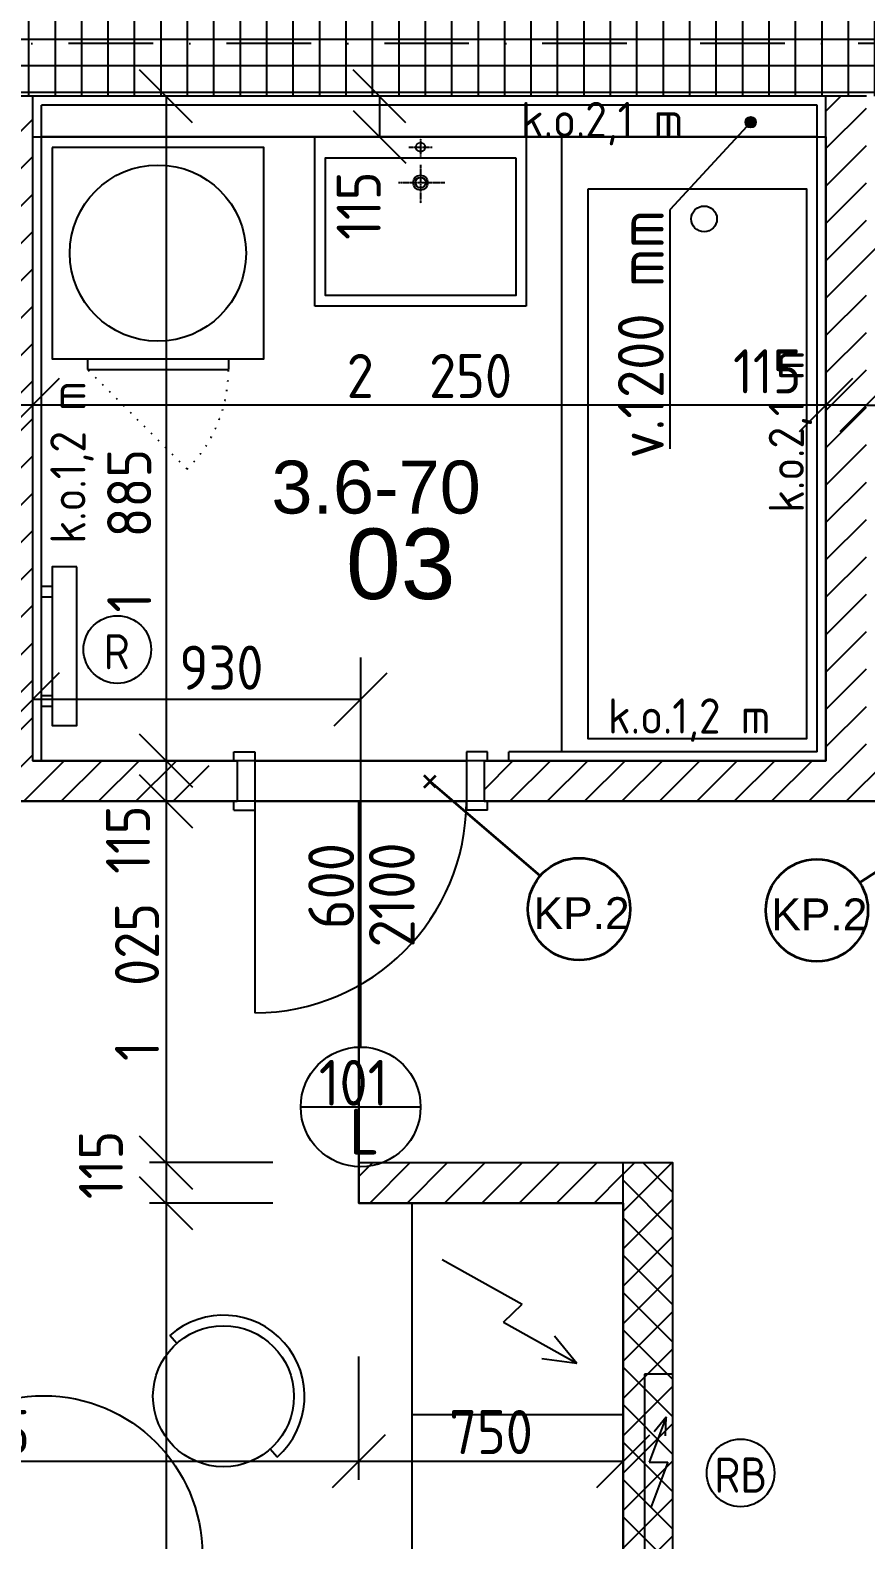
# Model space of a CAD drawing. Extents: x 4511820 to 5180432, y -1526536 to -944957.
# Drawn here: x 5148380 to 5150751, y -1134279 to -1129997 of the extents above; entities that cross this region are included whole.
import ezdxf

# ---------------------------------------------------------------- set-up
doc = ezdxf.new("R2010")
doc.units = 0
doc.header["$MEASUREMENT"] = 0
for name, pattern in [('ACAD_ISO07W100', [3.5, 0.5, -3]), ('BODKOCIARKOVANA_3', [5.6, 3, -1.3, 0, -1.3]), ('DASHED', [0.75, 0.5, -0.25])]:
    doc.linetypes.add(name, pattern=pattern)
doc.layers.get('0').update_dxf_attribs({"linetype": 'CONTINUOUS'})
doc.layers.get('Defpoints').update_dxf_attribs({"color": 61, "linetype": 'CONTINUOUS'})
for name, color, linetype in [('DVERE', 45, 'CONTINUOUS'), ('KÓTY', 4, 'CONTINUOUS'), ('MÚRY', 1, 'CONTINUOUS'), ('osi', 253, 'CONTINUOUS'), ('Plochy', 41, 'CONTINUOUS'), ('POPIS', 7, 'CONTINUOUS'), ('TENKÁ', 7, 'CONTINUOUS'), ('Z-Kúrenie', 101, 'CONTINUOUS'), ('ZARIADENIE', 47, 'CONTINUOUS'), ('ZARIADENIE1', 145, 'CONTINUOUS'), ('ZARIADOVACIE', 144, 'CONTINUOUS'), ('ZZ-elektro', 221, 'CONTINUOUS'), ('ŠRAFY', 82, 'CONTINUOUS')]:
    doc.layers.add(name, color=color, linetype=linetype)
doc.layers.add('preklady', color=74, linetype='CONTINUOUS', lineweight=35)
doc.styles.add('ARIAL', font='arial.ttf')
doc.styles.add('STYLE1', font='isocp.shx')
doc.dimstyles.new('STANDARD-50', dxfattribs={"dimtxt": 125, "dimasz": 150, "dimexe": 10, "dimexo": 200, "dimgap": 20, "dimtad": 1, "dimdsep": 46, "dimlunit": 6, "dimtxsty": 'STYLE1', "dimblk1": 'OBLIQUE', "dimblk2": 'OBLIQUE', "dimsah": 1, "dimcen": 2.5, "dimse1": 1, "dimse2": 1, "dimadec": 0, "dimazin": 0, "dimtfac": 1, "dimtmove": 1, "dimatfit": 3, "dimldrblk": 'OBLIQUE', "dimfxl": 1, "dimtolj": 1, "dimtzin": 0, "dimarcsym": 0})
pattern_1 = [(45, (515270.5, 303822), (-53.0330086, 53.0330086), [])]

# ---------------------------------------------------------------- blocks, each defined once
blk = doc.blocks.new('pračka')
at = {"layer": 'ZARIADENIE1', "color": 8, "linetype": 'ACAD_ISO07W100', "ltscale": 8}
blk.add_line((4536136.9, -1117296.3), (4536419.7, -1117579.2), dxfattribs=at)
at = {"layer": 'ZARIADENIE1', "color": 8}
for p, q in [((4536419.7, -1117579.2), (4536019.7, -1117579.2)), ((4536019.7, -1117609.2), (4536019.7, -1117579.2)), ((4536419.7, -1117609.2), (4536419.7, -1117579.2))]:
    blk.add_line(p, q, dxfattribs=at)
blk.add_lwpolyline([(4536519.7, -1118209.2), (4536519.7, -1117609.2), (4535919.7, -1117609.2), (4535919.7, -1118209.2)], close=True, dxfattribs=at)
blk.add_circle((4536219.7, -1117909.2), 250, dxfattribs=at)
at = {"layer": 'ZARIADENIE1', "color": 8, "linetype": 'ACAD_ISO07W100', "ltscale": 8}
blk.add_arc((4536419.7, -1117579.2), 400, 135, 180, dxfattribs=at)
blk = doc.blocks.new('stol kruh')
at = {"layer": 'ZARIADENIE', "ltscale": 0.25}
for p, q in [((4441014, -1342243.9), (4441036.5, -1342224.1)), ((4441690.1, -1342287.3), (4441670.3, -1342264.8)), ((4440690.9, -1342527.6), (4440713.4, -1342507.8)), ((4441974.3, -1342610), (4441954.5, -1342587.5)), ((4440650.1, -1343161.8), (4440670, -1343184.3)), ((4441910.8, -1343263.8), (4441933.3, -1343244)), ((4440934.3, -1343484.5), (4440954.1, -1343507)), ((4441588.1, -1343548), (4441610.6, -1343528.2))]:
    blk.add_line(p, q, dxfattribs=at)
for centre, radius in [((4440863.7, -1342375.8), 200), ((4441822.3, -1342437.4), 200), ((4441312.2, -1342885.9), 450), ((4440802.1, -1343334.4), 200), ((4441760.7, -1343396), 200)]:
    blk.add_circle(centre, radius, dxfattribs=at)
for centre, start, end in [((4440863.7, -1342375.8), 41.2828, 221.2828), ((4441822.3, -1342437.4), 311.3675, 131.3675), ((4440802.1, -1343334.4), 131.3675, 311.3675), ((4441760.7, -1343396), 221.3675, 41.3675)]:
    blk.add_arc(centre, 230, start, end, dxfattribs=at)
blk = doc.blocks.new('_OBLIQUE')
at = {"color": 0, "linetype": 'ByBlock'}
blk.add_line((-0.5, -0.5), (0.5, 0.5), dxfattribs=at)
blk = doc.blocks.new('*D18249')
at = {"layer": 'Defpoints', "color": 0}
for p in [(5150752.5, -1130699.2), (5151752.5, -1130699.2), (5151752.5, -1131060)]:
    blk.add_point(p, dxfattribs=at)
at = {"layer": 'KÓTY', "color": 0, "lineweight": -2}
blk.add_line((5150752.5, -1131060), (5151752.5, -1131060), dxfattribs=at)
at = {"layer": 'KÓTY', "color": 0, "linetype": 'ByBlock', "lineweight": -2, "xscale": 150, "yscale": 150, "zscale": 150, "rotation": 180}
blk.add_blockref('_OBLIQUE', (5150752.5, -1131060), dxfattribs=at)
at = {"layer": 'KÓTY', "color": 0, "linetype": 'ByBlock', "lineweight": -2, "xscale": 150, "yscale": 150, "zscale": 150}
blk.add_blockref('_OBLIQUE', (5151752.5, -1131060), dxfattribs=at)
at = {"layer": 'KÓTY', "color": 0, "insert": (5151252.5, -1130977.5), "char_height": 125, "attachment_point": 5, "style": 'STYLE1'}
blk.add_mtext('\\A1;1ﾠ000', dxfattribs=at)
blk = doc.blocks.new('*D18251')
at = {"layer": 'Defpoints', "color": 0}
for p in [(5148387.5, -1130184.2), (5150637.5, -1130300.5), (5148387.5, -1131060)]:
    blk.add_point(p, dxfattribs=at)
at = {"layer": 'KÓTY', "color": 0, "lineweight": -2}
blk.add_line((5150637.5, -1131060), (5148387.5, -1131060), dxfattribs=at)
at = {"layer": 'KÓTY', "color": 0, "linetype": 'ByBlock', "lineweight": -2, "xscale": 150, "yscale": 150, "zscale": 150, "rotation": 180}
blk.add_blockref('_OBLIQUE', (5148387.5, -1131060), dxfattribs=at)
at = {"layer": 'KÓTY', "color": 0, "linetype": 'ByBlock', "lineweight": -2, "xscale": 150, "yscale": 150, "zscale": 150}
blk.add_blockref('_OBLIQUE', (5150637.5, -1131060), dxfattribs=at)
at = {"layer": 'KÓTY', "color": 0, "insert": (5149512.5, -1130977.5), "char_height": 125, "attachment_point": 5, "style": 'STYLE1'}
blk.add_mtext('\\A1;2ﾠ250', dxfattribs=at)
blk = doc.blocks.new('*D18252')
at = {"layer": 'Defpoints', "color": 0}
for p in [(5148272.5, -1130184.2), (5148387.5, -1130184.2), (5148272.5, -1131060)]:
    blk.add_point(p, dxfattribs=at)
at = {"layer": 'KÓTY', "color": 0, "lineweight": -2}
blk.add_line((5148387.5, -1131060), (5148272.5, -1131060), dxfattribs=at)
at = {"layer": 'KÓTY', "color": 0, "linetype": 'ByBlock', "lineweight": -2, "xscale": 150, "yscale": 150, "zscale": 150, "rotation": 180}
blk.add_blockref('_OBLIQUE', (5148272.5, -1131060), dxfattribs=at)
at = {"layer": 'KÓTY', "color": 0, "linetype": 'ByBlock', "lineweight": -2, "xscale": 150, "yscale": 150, "zscale": 150}
blk.add_blockref('_OBLIQUE', (5148387.5, -1131060), dxfattribs=at)
at = {"layer": 'KÓTY', "color": 0, "insert": (5148149.5, -1130932), "char_height": 125, "attachment_point": 5, "style": 'STYLE1'}
blk.add_mtext('\\A1;115', dxfattribs=at)
blk = doc.blocks.new('*D18254')
at = {"layer": 'Defpoints', "color": 0}
for p in [(5150637.5, -1131060), (5150637.5, -1131060), (5150752.5, -1131060)]:
    blk.add_point(p, dxfattribs=at)
at = {"layer": 'KÓTY', "color": 0, "lineweight": -2}
blk.add_line((5150752.5, -1131060), (5150637.5, -1131060), dxfattribs=at)
at = {"layer": 'KÓTY', "color": 0, "linetype": 'ByBlock', "lineweight": -2, "xscale": 150, "yscale": 150, "zscale": 150, "rotation": 180}
blk.add_blockref('_OBLIQUE', (5150637.5, -1131060), dxfattribs=at)
at = {"layer": 'KÓTY', "color": 0, "linetype": 'ByBlock', "lineweight": -2, "xscale": 150, "yscale": 150, "zscale": 150}
blk.add_blockref('_OBLIQUE', (5150752.5, -1131060), dxfattribs=at)
at = {"layer": 'KÓTY', "color": 0, "insert": (5150471, -1130964.5), "char_height": 125, "attachment_point": 5, "style": 'STYLE1'}
blk.add_mtext('\\A1;115', dxfattribs=at)
blk = doc.blocks.new('*D18258')
at = {"layer": 'Defpoints', "color": 0}
for p in [(5148387.5, -1131776.5), (5149317.5, -1131776.5), (5148387.5, -1131895)]:
    blk.add_point(p, dxfattribs=at)
at = {"layer": 'KÓTY', "color": 0, "lineweight": -2}
blk.add_line((5149317.5, -1131895), (5148387.5, -1131895), dxfattribs=at)
at = {"layer": 'KÓTY', "color": 0, "linetype": 'ByBlock', "lineweight": -2, "xscale": 150, "yscale": 150, "zscale": 150, "rotation": 180}
blk.add_blockref('_OBLIQUE', (5148387.5, -1131895), dxfattribs=at)
at = {"layer": 'KÓTY', "color": 0, "linetype": 'ByBlock', "lineweight": -2, "xscale": 150, "yscale": 150, "zscale": 150}
blk.add_blockref('_OBLIQUE', (5149317.5, -1131895), dxfattribs=at)
at = {"layer": 'KÓTY', "color": 0, "insert": (5148922.5, -1131805), "char_height": 125, "attachment_point": 5, "style": 'STYLE1'}
blk.add_mtext('\\A1;930', dxfattribs=at)
blk = doc.blocks.new('*D18273')
at = {"layer": 'Defpoints', "color": 0}
for p in [(5149312.5, -1133266.7), (5150062.5, -1133266.7), (5150062.5, -1134056)]:
    blk.add_point(p, dxfattribs=at)
at = {"layer": 'KÓTY', "color": 0, "lineweight": -2}
blk.add_line((5149312.5, -1134056), (5150062.5, -1134056), dxfattribs=at)
at = {"layer": 'KÓTY', "color": 0, "linetype": 'ByBlock', "lineweight": -2, "xscale": 150, "yscale": 150, "zscale": 150, "rotation": 180}
blk.add_blockref('_OBLIQUE', (5149312.5, -1134056), dxfattribs=at)
at = {"layer": 'KÓTY', "color": 0, "linetype": 'ByBlock', "lineweight": -2, "xscale": 150, "yscale": 150, "zscale": 150}
blk.add_blockref('_OBLIQUE', (5150062.5, -1134056), dxfattribs=at)
at = {"layer": 'KÓTY', "color": 0, "insert": (5149687.5, -1133973.5), "char_height": 125, "attachment_point": 5, "style": 'STYLE1'}
blk.add_mtext('\\A1;750', dxfattribs=at)
blk = doc.blocks.new('*D18286')
at = {"layer": 'Defpoints', "color": 0}
for p in [(5148387.5, -1130184.2), (5146852.5, -1132069.2), (5148765.5, -1132069.2)]:
    blk.add_point(p, dxfattribs=at)
at = {"layer": 'KÓTY', "color": 0, "lineweight": -2}
blk.add_line((5148765.5, -1130184.2), (5148765.5, -1132069.2), dxfattribs=at)
at = {"layer": 'KÓTY', "color": 0, "linetype": 'ByBlock', "lineweight": -2, "xscale": 150, "yscale": 150, "zscale": 150}
for p, rotation in [((5148765.5, -1130184.2), 90), ((5148765.5, -1132069.2), 270)]:
    blk.add_blockref('_OBLIQUE', p, dxfattribs=dict(at, rotation=rotation))
at = {"layer": 'KÓTY', "color": 0, "insert": (5148661, -1131416.5), "char_height": 125, "attachment_point": 5, "rotation": 90, "style": 'STYLE1'}
blk.add_mtext('\\A1;1ﾠ885', dxfattribs=at)
blk = doc.blocks.new('*D18287')
at = {"layer": 'Defpoints', "color": 0}
for p in [(5147562.5, -1132069.2), (5147927.5, -1132184.2), (5148765.5, -1132184.2)]:
    blk.add_point(p, dxfattribs=at)
at = {"layer": 'KÓTY', "color": 0, "lineweight": -2}
blk.add_line((5148765.5, -1132069.2), (5148765.5, -1132184.2), dxfattribs=at)
at = {"layer": 'KÓTY', "color": 0, "linetype": 'ByBlock', "lineweight": -2, "xscale": 150, "yscale": 150, "zscale": 150}
for p, rotation in [((5148765.5, -1132069.2), 90), ((5148765.5, -1132184.2), 270)]:
    blk.add_blockref('_OBLIQUE', p, dxfattribs=dict(at, rotation=rotation))
at = {"layer": 'KÓTY', "color": 0, "insert": (5148657.5, -1132293), "char_height": 125, "attachment_point": 5, "rotation": 90, "style": 'STYLE1'}
blk.add_mtext('\\A1;115', dxfattribs=at)
blk = doc.blocks.new('*D18290')
at = {"layer": 'Defpoints', "color": 0}
for p in [(5150303.5, -1130184.2), (5149371, -1130299.2), (5150303.5, -1130299.2)]:
    blk.add_point(p, dxfattribs=at)
at = {"layer": 'KÓTY', "color": 0, "lineweight": -2}
blk.add_line((5149371, -1130184.2), (5149371, -1130299.2), dxfattribs=at)
at = {"layer": 'KÓTY', "color": 0, "linetype": 'ByBlock', "lineweight": -2, "xscale": 150, "yscale": 150, "zscale": 150}
for p, rotation in [((5149371, -1130184.2), 90), ((5149371, -1130299.2), 270)]:
    blk.add_blockref('_OBLIQUE', p, dxfattribs=dict(at, rotation=rotation))
at = {"layer": 'KÓTY', "color": 0, "insert": (5149312, -1130494.5), "char_height": 125, "attachment_point": 5, "rotation": 90, "style": 'STYLE1'}
blk.add_mtext('\\A1;115', dxfattribs=at)
blk = doc.blocks.new('*D22004')
at = {"layer": 'Defpoints', "color": 0}
for p in [(5146967.5, -1133324.2), (5149312.5, -1133324.2), (5149312.5, -1134056)]:
    blk.add_point(p, dxfattribs=at)
at = {"layer": 'KÓTY', "color": 0, "lineweight": -2}
blk.add_line((5146967.5, -1134056), (5149312.5, -1134056), dxfattribs=at)
at = {"layer": 'KÓTY', "color": 0, "linetype": 'ByBlock', "lineweight": -2, "xscale": 150, "yscale": 150, "zscale": 150, "rotation": 180}
blk.add_blockref('_OBLIQUE', (5146967.5, -1134056), dxfattribs=at)
at = {"layer": 'KÓTY', "color": 0, "linetype": 'ByBlock', "lineweight": -2, "xscale": 150, "yscale": 150, "zscale": 150}
blk.add_blockref('_OBLIQUE', (5149312.5, -1134056), dxfattribs=at)
at = {"layer": 'KÓTY', "color": 0, "insert": (5148140, -1133973.5), "char_height": 125, "attachment_point": 5, "style": 'STYLE1'}
blk.add_mtext('\\A1;2ﾠ345', dxfattribs=at)
blk = doc.blocks.new('*D22005')
at = {"layer": 'Defpoints', "color": 0}
for p in [(5149312.5, -1132184.2), (5148765.5, -1133209.2), (5149312.5, -1133209.2)]:
    blk.add_point(p, dxfattribs=at)
at = {"layer": 'KÓTY', "color": 0, "lineweight": -2}
blk.add_line((5148765.5, -1132184.2), (5148765.5, -1133209.2), dxfattribs=at)
at = {"layer": 'KÓTY', "color": 0, "linetype": 'ByBlock', "lineweight": -2, "xscale": 150, "yscale": 150, "zscale": 150}
for p, rotation in [((5148765.5, -1132184.2), 90), ((5148765.5, -1133209.2), 270)]:
    blk.add_blockref('_OBLIQUE', p, dxfattribs=dict(at, rotation=rotation))
at = {"layer": 'KÓTY', "color": 0, "insert": (5148683, -1132696.7), "char_height": 125, "attachment_point": 5, "rotation": 90, "style": 'STYLE1'}
blk.add_mtext('\\A1;1ﾠ025', dxfattribs=at)
blk = doc.blocks.new('*D22006')
at = {"layer": 'Defpoints', "color": 0}
for p in [(5149312.5, -1133209.2), (5148765.5, -1133324.2), (5149312.5, -1133324.2)]:
    blk.add_point(p, dxfattribs=at)
at = {"layer": 'KÓTY', "color": 0, "lineweight": -2}
blk.add_line((5148765.5, -1133209.2), (5148765.5, -1133324.2), dxfattribs=at)
at = {"layer": 'KÓTY', "color": 0, "linetype": 'ByBlock', "lineweight": -2, "xscale": 150, "yscale": 150, "zscale": 150}
for p, rotation in [((5148765.5, -1133209.2), 90), ((5148765.5, -1133324.2), 270)]:
    blk.add_blockref('_OBLIQUE', p, dxfattribs=dict(at, rotation=rotation))
at = {"layer": 'KÓTY', "color": 0, "insert": (5148580.5, -1133215.9), "char_height": 125, "attachment_point": 5, "rotation": 90, "style": 'STYLE1'}
blk.add_mtext('\\A1;115', dxfattribs=at)
blk = doc.blocks.new('*D22007')
at = {"layer": 'Defpoints', "color": 0}
for p in [(5149312.5, -1133324.2), (5148765.5, -1136304.2), (5149312.5, -1136304.2)]:
    blk.add_point(p, dxfattribs=at)
at = {"layer": 'KÓTY', "color": 0, "lineweight": -2}
blk.add_line((5148765.5, -1133324.2), (5148765.5, -1136304.2), dxfattribs=at)
at = {"layer": 'KÓTY', "color": 0, "linetype": 'ByBlock', "lineweight": -2, "xscale": 150, "yscale": 150, "zscale": 150}
for p, rotation in [((5148765.5, -1133324.2), 90), ((5148765.5, -1136304.2), 270)]:
    blk.add_blockref('_OBLIQUE', p, dxfattribs=dict(at, rotation=rotation))
at = {"layer": 'KÓTY', "color": 0, "insert": (5148683, -1134814.2), "char_height": 125, "attachment_point": 5, "rotation": 90, "style": 'STYLE1'}
blk.add_mtext('\\A1;2ﾠ980', dxfattribs=at)

msp = doc.modelspace()

# ---------------------------------------------------------------- hatches: boundary and pattern name
at = {"layer": 'KÓTY'}
h = msp.add_hatch(color=256, dxfattribs=at)
h.dxf.hatch_style = 1
h.paths.add_polyline_path([(5150439, -1130257.883, -0.65381715), (5150413.826, -1130268.905, -1.52947961)])
at = {"layer": 'ŠRAFY', "ltscale": 0.25}
h = msp.add_hatch(dxfattribs=at)
h.set_pattern_fill('ANSI37', color=256, scale=600, angle=45)
h.set_pattern_definition([(90, (-3307273.674, 668852.734), (-75, 1e-14), []), (180, (-3307273.674, 668852.734), (-1e-14, -75), [])])
h.paths.add_polyline_path([(5142982.5, -1130184.191), (5148272.5, -1130184.191), (5148387.5, -1130184.191), (5150612.5, -1130184.191), (5150637.5, -1130184.191), (5150752.5, -1130184.191), (5151752.5, -1130184.191), (5151867.5, -1130184.191), (5152437.5, -1130184.191), (5152467.5, -1130184.191), (5155902.5, -1130184.191), (5155902.5, -1129884.191), (5152117.5, -1129884.191), (5152087.5, -1129884.191), (5151517.5, -1129884.191), (5151402.5, -1129884.191), (5149177.5, -1129884.191), (5149152.5, -1129884.191), (5149037.5, -1129884.191), (5147287.5, -1129884.191), (5147172.5, -1129884.191), (5146572.5, -1129884.191), (5145972.5, -1129884.191), (5145372.5, -1129884.191), (5144217.5, -1129884.191), (5144042.5, -1129884.191), (5142982.5, -1129884.191)])
h = msp.add_hatch(dxfattribs=at)
h.set_pattern_fill('ANSI31', color=256, scale=600, style=0)
h.set_pattern_definition(pattern_1)
h.paths.add_polyline_path([(5146852.5, -1132259.191), (5146967.5, -1132259.191), (5146967.5, -1132249.191), (5146967.5, -1132184.191), (5148877.5, -1132184.191), (5148887.5, -1132184.191), (5148887.5, -1132069.191), (5148877.5, -1132069.191), (5148412.5, -1132069.191), (5148387.5, -1132069.191), (5148387.5, -1130299.191), (5148387.5, -1130184.191), (5148272.5, -1130184.191), (5148272.5, -1132069.191), (5146852.5, -1132069.191), (5146852.5, -1132249.191)])
h = msp.add_hatch(dxfattribs=at)
h.set_pattern_fill('ANSI31', color=256, scale=600, style=0)
h.set_pattern_definition(pattern_1)
h.paths.add_polyline_path([(5150867.5, -1132069.191), (5150752.5, -1132069.191), (5150752.5, -1130699.191), (5151752.5, -1130699.191), (5151752.5, -1132069.191), (5151567.5, -1132069.191), (5151567.5, -1132184.191), (5151902.5, -1132184.191), (5151902.5, -1132259.191), (5152017.5, -1132259.191), (5152017.5, -1132069.191), (5151867.5, -1132069.191), (5151867.5, -1130184.191), (5151752.5, -1130184.191), (5151752.5, -1130584.191), (5150752.5, -1130584.191), (5150752.5, -1130184.191), (5150637.5, -1130184.191), (5150637.5, -1132069.191), (5149667.5, -1132069.191), (5149667.5, -1132184.191), (5150867.5, -1132184.191)])
h = msp.add_hatch(dxfattribs=at)
h.set_pattern_fill('ANSI31', color=256, scale=600, style=0)
h.set_pattern_definition(pattern_1)
h.paths.add_polyline_path([(5149312.5, -1133209.191), (5149312.5, -1133324.191), (5150062.5, -1133324.191), (5150062.5, -1133209.191)])
h = msp.add_hatch(dxfattribs=at)
h.set_pattern_fill('ANSI37', color=256, scale=600, style=0)
h.set_pattern_definition([(45, (-2973754.684, 527212.784), (-53.0330086, 53.0330086), []), (135, (-2973754.684, 527212.784), (-53.0330086, -53.0330086), [])])
h.paths.add_polyline_path([(5150062.5, -1133209.191), (5150062.5, -1133324.191), (5150062.5, -1136304.191), (5150202.5, -1136304.191), (5150202.5, -1136084.191), (5150202.5, -1136004.191), (5150202.5, -1133209.191)])

# ---------------------------------------------------------------- linework, layer by layer
at = {"layer": 'DVERE', "ltscale": 0.25}
for p, q in [((5149317.5, -1131776.535), (5149317.5, -1132881.191)), ((5148957.5, -1132069.191), (5148957.5, -1132044.191)), ((5148957.5, -1132044.191), (5149017.5, -1132044.191)), ((5149017.5, -1132044.191), (5149017.5, -1132209.191)), ((5149017.5, -1132069.191), (5149617.5, -1132069.191)), ((5149017.5, -1132069.191), (5149017.5, -1132214.191)), ((5149617.5, -1132044.191), (5149617.5, -1132209.191)), ((5149677.5, -1132044.191), (5149617.5, -1132044.191)), ((5149677.5, -1132069.191), (5149677.5, -1132044.191)), ((5148957.5, -1132209.191), (5148957.5, -1132184.191)), ((5149017.5, -1132184.191), (5149617.5, -1132184.191)), ((5149017.5, -1132184.191), (5149017.5, -1132784.191)), ((5149677.5, -1132209.191), (5149677.5, -1132184.191)), ((5148957.5, -1132209.191), (5149017.5, -1132209.191)), ((5149677.5, -1132209.191), (5149617.5, -1132209.191)), ((5149147.5, -1133051.191), (5149487.5, -1133051.191))]:
    msp.add_line(p, q, dxfattribs=at)
msp.add_circle((5149317.5, -1133051.191), 170, dxfattribs=at)
msp.add_arc((5149017.5, -1132184.191), 600, 270, 0, dxfattribs=at)
at = {"layer": 'KÓTY'}
for p in [(5150424, -1130257.883), (5150196, -1131184.383)]:
    msp.add_line(p, (5150196, -1130504.883), dxfattribs=at)
at = {"layer": 'KÓTY', "ltscale": 0.25}
for p, q in [((5149068.403, -1133209.191), (5148718.403, -1133209.191)), ((5149068.403, -1133324.191), (5148718.403, -1133324.191))]:
    msp.add_line(p, q, dxfattribs=at)
at = {"layer": 'KÓTY', "ltscale": 25}
msp.add_line((5149312.5, -1134109.403), (5149312.5, -1133759.403), dxfattribs=at)
at = {"layer": 'KÓTY'}
msp.add_circle((5150424, -1130257.883), 15, dxfattribs=at)
at = {"layer": 'MÚRY', "ltscale": 0.25}
for p, q in [((5150637.5, -1130184.191), (5148387.5, -1130184.191)), ((5148387.5, -1132069.191), (5148387.5, -1130184.191)), ((5150637.5, -1132069.191), (5150637.5, -1130184.191)), ((5148387.5, -1132069.191), (5148967.5, -1132069.191)), ((5148967.5, -1132069.191), (5148967.5, -1132184.191)), ((5149667.5, -1132069.191), (5150637.5, -1132069.191)), ((5149667.5, -1132069.191), (5149667.5, -1132184.191)), ((5146967.5, -1132184.191), (5148967.5, -1132184.191)), ((5149667.5, -1132184.191), (5150917.5, -1132184.191)), ((5149312.5, -1133209.191), (5149312.5, -1133324.191))]:
    msp.add_line(p, q, dxfattribs=at)
at = {"layer": 'MÚRY'}
for p, q in [((5149312.5, -1133209.191), (5150202.5, -1133209.191)), ((5150202.5, -1133209.191), (5150202.5, -1136004.191)), ((5149312.5, -1133324.191), (5150062.5, -1133324.191)), ((5150062.5, -1133324.191), (5150062.5, -1136304.191))]:
    msp.add_line(p, q, dxfattribs=at)
at = {"layer": 'osi', "linetype": 'BODKOCIARKOVANA_3', "ltscale": 80}
msp.add_line((5157242.5, -1130034.191), (5093572.5, -1130034.191), dxfattribs=at)
at = {"layer": 'Plochy'}
for p, q in [((5149312.5, -1133324.191), (5149312.5, -1133209.191)), ((5150062.5, -1133324.191), (5149312.5, -1133324.191))]:
    msp.add_line(p, q, dxfattribs=at)
for points in [[(5148387.5, -1130299.191), (5150637.5, -1130299.191), (5150637.5, -1132069.191), (5148387.5, -1132069.191)], [(5150062.5, -1133324.191), (5149312.5, -1133324.191), (5149312.5, -1132184.191), (5146967.5, -1132184.191), (5146967.5, -1133324.191), (5144217.5, -1133324.191), (5144217.5, -1136304.191), (5150062.5, -1136304.191)], [(5151902.5, -1136304.191), (5151902.5, -1132184.191), (5149312.5, -1132184.191), (5149312.5, -1133209.191), (5150202.5, -1133209.191), (5150202.5, -1136004.191), (5150852.5, -1136004.191), (5150852.5, -1136304.191)]]:
    msp.add_lwpolyline(points, close=True, dxfattribs=at)
at = {"layer": 'preklady'}
for p, q in [((5149497.883, -1132144.617), (5149531.117, -1132111.383)), ((5149531.118, -1132144.618), (5149497.884, -1132111.384)), ((5149514.5, -1132128), (5149827.086, -1132395.717)), ((5151163.5, -1132134.5), (5150733.251, -1132414.456))]:
    msp.add_line(p, q, dxfattribs=at)
at = {"layer": 'preklady', "ltscale": 0.25}
for centre in [(5149937.215, -1132490.038), (5150611.715, -1132493.538)]:
    msp.add_circle(centre, 145, dxfattribs=at)
at = {"layer": 'TENKÁ'}
for p, q in [((5148387.5, -1130184.191), (5148272.5, -1130184.191)), ((5150752.5, -1130184.191), (5150637.5, -1130184.191)), ((5150062.5, -1133324.191), (5150062.5, -1133209.191))]:
    msp.add_line(p, q, dxfattribs=at)
at = {"layer": 'TENKÁ', "ltscale": 0.25}
for p, q in [((5148412.5, -1132069.191), (5148412.5, -1130209.191)), ((5150612.5, -1130209.191), (5148412.5, -1130209.191)), ((5150612.5, -1132044.191), (5150612.5, -1130209.191)), ((5150612.5, -1130299.191), (5148412.5, -1130299.191)), ((5150612.5, -1132044.191), (5149737.5, -1132044.191)), ((5149737.5, -1132069.191), (5149737.5, -1132044.191))]:
    msp.add_line(p, q, dxfattribs=at)
at = {"layer": 'TENKÁ', "linetype": 'ACAD_ISO07W100', "ltscale": 10}
msp.add_line((5149312.5, -1133209.191), (5149312.5, -1132184.191), dxfattribs=at)
at = {"layer": 'Z-Kúrenie', "linetype": 'Continuous'}
for p, q in [((5148412.5, -1131574.191), (5148442.5, -1131574.191)), ((5148412.5, -1131604.191), (5148442.5, -1131604.191)), ((5148412.5, -1131884.191), (5148442.5, -1131884.191)), ((5148412.5, -1131914.191), (5148442.5, -1131914.191))]:
    msp.add_line(p, q, dxfattribs=at)
msp.add_lwpolyline([(5148512.5, -1131519.191), (5148442.5, -1131519.191), (5148442.5, -1131969.191), (5148512.5, -1131969.191)], close=True, dxfattribs=at)
msp.add_circle((5148627.203, -1131753.608), 96, dxfattribs=at)
at = {"layer": 'ZARIADENIE1', "color": 8, "ltscale": 0.25}
for p, q in [((5149462.5, -1133324.191), (5149462.5, -1136304.191)), ((5150062.5, -1133924.191), (5149462.5, -1133924.191))]:
    msp.add_line(p, q, dxfattribs=at)
at = {"layer": 'ZARIADENIE1', "color": 8}
for p, q in [((5149548.988, -1133484.339), (5149775.314, -1133610.266)), ((5149722.443, -1133662.099), (5149775.314, -1133610.266)), ((5149722.443, -1133662.099), (5149930.418, -1133777.816)), ((5149867.14, -1133700.266), (5149930.418, -1133777.816)), ((5149831.161, -1133764.931), (5149930.418, -1133777.816))]:
    msp.add_line(p, q, dxfattribs=at)
at = {"layer": 'ZARIADOVACIE', "ltscale": 0.25}
for p, q in [((5149187.5, -1130779.191), (5149187.5, -1130299.191)), ((5149787.5, -1130299.191), (5149787.5, -1130779.191)), ((5149887.5, -1130299.191), (5149887.5, -1132044.191)), ((5149787.5, -1130779.191), (5149187.5, -1130779.191))]:
    msp.add_line(p, q, dxfattribs=at)
at = {"layer": 'ZARIADOVACIE', "linetype": 'DASHED'}
for p, q in [((5149487.5, -1130303.892), (5149487.5, -1130355.926)), ((5149454.637, -1130328.54), (5149520.363, -1130328.54)), ((5149487.5, -1130378.298), (5149487.5, -1130487.843)), ((5149424.512, -1130428.962), (5149555.965, -1130428.962))]:
    msp.add_line(p, q, dxfattribs=at)
at = {"layer": 'ZARIADOVACIE', "ltscale": 0.25}
for points in [[(5149757.5, -1130359.191), (5149757.5, -1130749.191), (5149217.5, -1130749.191), (5149217.5, -1130359.191)], [(5149757.5, -1130359.191), (5149757.5, -1130749.191), (5149217.5, -1130749.191), (5149217.5, -1130359.191)], [(5149962.5, -1130446.664), (5150582.5, -1130446.664), (5150582.5, -1132006.664), (5149962.5, -1132006.664)]]:
    msp.add_lwpolyline(points, close=True, dxfattribs=at)
at = {"layer": 'ZARIADOVACIE', "linetype": 'DASHED'}
msp.add_circle((5149487.186, -1130328.539), 12.931, dxfattribs=at)
at = {"layer": 'ZARIADOVACIE', "linetype": 'Continuous'}
for centre, radius in [((5149487.227, -1130429.23), 20.877), ((5149487.5, -1130428.962), 14.781)]:
    msp.add_circle(centre, radius, dxfattribs=at)
at = {"layer": 'ZARIADOVACIE', "ltscale": 0.25}
msp.add_circle((5150291.798, -1130532.078), 36.624, dxfattribs=at)
at = {"layer": 'ZZ-elektro'}
for p, q in [((5150202.5, -1133809.191), (5150122.5, -1133809.191)), ((5150122.5, -1133809.191), (5150122.5, -1134309.191)), ((5150183.901, -1133930.698), (5150135.617, -1134059.191)), ((5150149.792, -1133971.685), (5150183.901, -1133930.698)), ((5150182.578, -1133984.005), (5150183.901, -1133930.698)), ((5150135.617, -1134059.191), (5150189.33, -1134059.191)), ((5150189.33, -1134059.191), (5150141.046, -1134187.685))]:
    msp.add_line(p, q, dxfattribs=at)
msp.add_circle((5150395.252, -1134089.321), 96, dxfattribs=at)

# ---------------------------------------------------------------- block references
at = {"layer": 'TENKÁ', "rotation": 180}
msp.add_blockref('pračka', (9684962.247, -2248538.383), dxfattribs=at)
at = {"layer": 'ZARIADENIE'}
msp.add_blockref('stol kruh', (707106.033, 208565.408), dxfattribs=at)

# ---------------------------------------------------------------- texts
at = {"layer": 'DVERE', "style": 'STYLE1'}
for s, p in [('101', (5149198.97, -1133047.691)), ('L', (5149285.97, -1133186.328))]:
    msp.add_text(s, height=130, dxfattribs=at).set_placement(p)
at = {"layer": 'POPIS', "lineweight": 40, "ltscale": 0.25, "style": 'ARIAL'}
for s, height, p in [('3.6-70', 150, (5149064.269, -1131367.77)), ('03', 200, (5149275.839, -1131610.38))]:
    msp.add_text(s, height=height, dxfattribs=at).set_placement(p)
at = {"layer": 'preklady', "linetype": 'Continuous', "lineweight": 20, "style": 'ARIAL'}
for p in [(5149807.951, -1132546.295), (5150482.451, -1132549.795)]:
    msp.add_text('KP.2', height=90, dxfattribs=at).set_placement(p)
at = {"layer": 'TENKÁ', "linetype": 'Continuous', "style": 'STYLE1'}
for s, p in [('k.o.2,1 m', (5149772.169, -1130300.145)), ('k.o.1,2 m', (5150019.067, -1131992.144))]:
    msp.add_text(s, height=100, dxfattribs=at).set_placement(p)
for s, height, p in [('v.1200 mm', 130, (5150177.417, -1131212.511)), ('k.o.2,1 m', 100, (5150575.152, -1131365.956)), ('k.o.1,2 m', 100, (5148537.03, -1131453.157)), ('600', 130, (5149298.917, -1132547.106)), ('2100', 130, (5149471.024, -1132598.88))]:
    msp.add_text(s, height=height, rotation=90, dxfattribs=at).set_placement(p)
at = {"layer": 'Z-Kúrenie', "linetype": 'Continuous', "style": 'STYLE1'}
msp.add_text('R', height=100, dxfattribs=at).set_placement((5148588.575, -1131809.807))
at = {"layer": 'ZZ-elektro', "style": 'STYLE1'}
msp.add_text('RB', height=100, dxfattribs=at).set_placement((5150320.624, -1134145.521))

# ---------------------------------------------------------------- dimensions: what is measured, and where the dimension line sits
at = {"layer": 'KÓTY'}
for base, p1, p2, picture, middle in [((5148765.5, -1132069.191), (5148387.5, -1130184.191), (5146852.5, -1132069.191), '*D18286', (5148743.5, -1131416.5)), ((5149371, -1130299.191), (5150303.5, -1130184.191), (5150303.5, -1130299.191), '*D18290', (5149394.5, -1130494.5)), ((5148765.5, -1132184.191), (5147562.5, -1132069.191), (5147927.5, -1132184.191), '*D18287', (5148740, -1132293))]:
    dim = msp.add_linear_dim(base=base, p1=p1, p2=p2, angle=90, dimstyle='STANDARD-50', dxfattribs=at)
    dim.commit()
    dim.dimension.update_dxf_attribs({"geometry": picture, "text_midpoint": middle, "dimtype": 160})
for base, p1, p2, picture, middle in [((5148272.5, -1131060), (5148387.5, -1130184.191), (5148272.5, -1130184.191), '*D18252', (5148149.5, -1131014.5)), ((5150637.5, -1131060), (5150752.5, -1131060), (5150637.5, -1131060), '*D18254', (5150471, -1131047)), ((5148387.5, -1131895), (5149317.5, -1131776.535), (5148387.5, -1131776.535), '*D18258', (5148922.5, -1131887.5))]:
    dim = msp.add_linear_dim(base=base, p1=p1, p2=p2, dimstyle='STANDARD-50', dxfattribs=at)
    dim.commit()
    dim.dimension.update_dxf_attribs({"geometry": picture, "text_midpoint": middle, "dimtype": 160})
for base, p1, p2, picture, middle in [((5148387.5, -1131060), (5150637.5, -1130300.484), (5148387.5, -1130184.191), '*D18251', (5149512.5, -1130977.457)), ((5151752.5, -1131060), (5150752.5, -1130699.191), (5151752.5, -1130699.191), '*D18249', (5151252.5, -1130977.457)), ((5150062.5, -1134056), (5149312.5, -1133266.691), (5150062.5, -1133266.691), '*D18273', (5149687.5, -1133973.5))]:
    dim = msp.add_linear_dim(base=base, p1=p1, p2=p2, dimstyle='STANDARD-50', dxfattribs=at)
    dim.commit()
    dim.dimension.update_dxf_attribs({"geometry": picture, "text_midpoint": middle})
for base, p1, p2, picture, middle in [((5148765.5, -1133209.191), (5149312.5, -1132184.191), (5149312.5, -1133209.191), '*D22005', (5148682.957, -1132696.691)), ((5148765.5, -1133324.191), (5149312.5, -1133209.191), (5149312.5, -1133324.191), '*D22006', (5148580.5, -1133215.941)), ((5148765.5, -1136304.191), (5149312.5, -1133324.191), (5149312.5, -1136304.191), '*D22007', (5148682.957, -1134814.191))]:
    dim = msp.add_linear_dim(base=base, p1=p1, p2=p2, angle=90, dimstyle='STANDARD-50', override={"dimtxsty": 'STYLE1', "dimldrblk": 'OBLIQUE'}, dxfattribs=at)
    dim.commit()
    dim.dimension.update_dxf_attribs({"geometry": picture, "text_midpoint": middle})
dim = msp.add_linear_dim(base=(5149312.5, -1134056), p1=(5146967.5, -1133324.191), p2=(5149312.5, -1133324.191), dimstyle='STANDARD-50', override={"dimtxsty": 'STYLE1', "dimldrblk": 'OBLIQUE'}, dxfattribs=at)
dim.commit()
dim.dimension.update_dxf_attribs({"geometry": '*D22004', "text_midpoint": (5148140, -1133973.457)})

doc.saveas('drawing.dxf')
